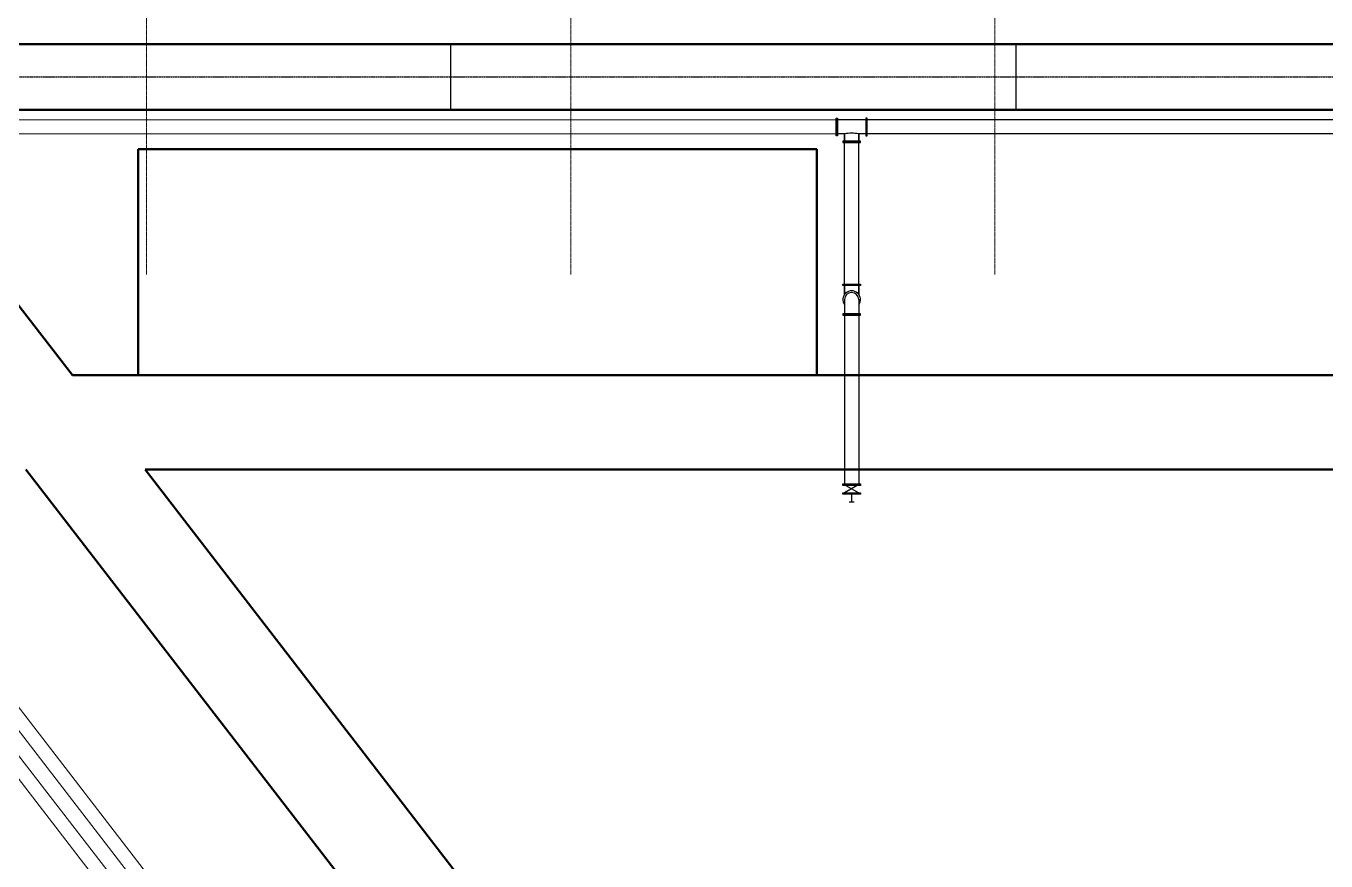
# Model space of a CAD drawing. Header units: inches. Extents: x 86328 to 235202, y 68629 to 184293.
# Drawn here: x 149221 to 163014, y 110518 to 119381 of the extents above; entities that cross this region are included whole.
import ezdxf

# ---------------------------------------------------------------- set-up
doc = ezdxf.new("R2010")
doc.units = ezdxf.units.IN
doc.header["$MEASUREMENT"] = 0
for name, pattern in [('CENTER', [2, 1.25, -0.25, 0.25, -0.25]), ('HIDDEN', [0.375, 0.25, -0.125]), ('PHANTOM2', [1.25, 0.625, -0.125, 0.125, -0.125, 0.125, -0.125])]:
    doc.linetypes.add(name, pattern=pattern)
for name, color, linetype, lineweight in [('.5', 8, 'Continuous', 0), ('DIM', 251, 'Continuous', 0), ('plan', 8, 'Continuous', 0), ('PLC WIRE', 7, 'Continuous', 0)]:
    doc.layers.add(name, color=color, linetype=linetype, lineweight=lineweight)
doc.layers.add('2', color=2, linetype='HIDDEN')
doc.layers.add('pipes', color=2, linetype='Continuous')
doc.styles.get("Standard").update_dxf_attribs({"font": 'arial.ttf'})
doc.linetypes.add('FENCE_LINE', pattern='A,0.5,-0.1,["X",Standard,S=0.1,R=0,X=-0.02,Y=-0.05],-0.1', length=0.7)

msp = doc.modelspace()

# ---------------------------------------------------------------- linework, layer by layer
at = {"layer": '.5', "color": 8, "linetype": 'CENTER', "ltscale": 10}
for p, q in [((150501, 116744), (150501, 148032)), ((155001, 116744), (155001, 148031)), ((159501, 116744), (159501, 148071))]:
    msp.add_line(p, q, dxfattribs=at)
at = {"color": 8, "linetype": 'PHANTOM2', "ltscale": 20}
msp.add_line((144984, 118840), (183127, 118840), dxfattribs=at)
at = {"layer": '2', "color": 8}
for p, q in [((153727, 118490), (153727, 119190)), ((159727, 118490), (159727, 119190))]:
    msp.add_line(p, q, dxfattribs=at)
at = {"layer": 'DIM', "color": 8, "linetype": 'Continuous', "ltscale": 25}
msp.add_line((169715, 84971), (130963, 135197), dxfattribs=at)
at = {"layer": 'DIM', "color": 8, "linetype": 'FENCE_LINE', "ltscale": 25}
msp.add_line((169526, 84971), (130844, 135106), dxfattribs=at)
at = {"layer": 'DIM', "color": 8, "lineweight": 50}
for p, q in [((145297, 119190), (165732, 119190)), ((145297, 118490), (165732, 118490))]:
    msp.add_line(p, q, dxfattribs=at)
at = {"layer": 'pipes', "color": 8, "ltscale": 2000}
for p, q in [((157816, 118217), (157816, 118403)), ((157816, 118403), (157832, 118403)), ((157824, 118403), (157824, 118217)), ((157832, 118403), (157832, 118217)), ((158131, 118385), (157832, 118385)), ((158147, 118403), (158131, 118403)), ((158131, 118403), (158131, 118217)), ((158139, 118403), (158139, 118217)), ((158147, 118217), (158147, 118403)), ((165983, 118385), (158147, 118385)), ((157832, 118217), (157816, 118217)), ((157906, 118235), (157832, 118235)), ((157906, 118235), (157906, 118160)), ((157906, 118160), (157906, 118235)), ((158131, 118235), (158056, 118235)), ((158056, 118235), (158056, 118160)), ((158056, 118160), (158056, 118235)), ((158131, 118217), (158147, 118217)), ((165983, 118235), (158147, 118235)), ((157889, 118160), (157889, 118145)), ((158074, 118160), (157889, 118160)), ((158074, 118152), (157889, 118152)), ((157889, 118145), (158074, 118145)), ((157906, 116533), (157906, 118145)), ((158056, 116533), (158056, 118145)), ((158074, 118145), (158074, 118160)), ((157889, 116627), (157889, 116642)), ((157889, 116642), (158074, 116642)), ((158074, 116634), (157889, 116634)), ((158074, 116627), (157889, 116627)), ((157906, 116627), (157906, 116533)), ((158056, 116627), (158056, 116533)), ((158074, 116642), (158074, 116627)), ((157906, 116477), (157906, 116327)), ((158056, 116477), (158056, 116327)), ((157889, 116327), (157889, 116311)), ((158074, 116327), (157889, 116327)), ((158074, 116319), (157889, 116319)), ((157889, 116311), (158074, 116311)), ((157906, 116311), (157906, 114520)), ((158056, 116311), (158056, 114520)), ((158074, 116311), (158074, 116327)), ((157889, 114505), (157889, 114520)), ((157889, 114520), (158074, 114520)), ((158074, 114512), (157889, 114512)), ((158074, 114505), (157889, 114505)), ((158041, 114505), (157907, 114427)), ((157921, 114505), (158056, 114427)), ((158074, 114520), (158074, 114505)), ((157889, 114412), (157889, 114427)), ((157889, 114427), (158074, 114427)), ((158074, 114420), (157889, 114420)), ((158074, 114412), (157889, 114412)), ((157981, 114412), (157981, 114328)), ((158074, 114427), (158074, 114412)), ((158009, 114328), (157954, 114328))]:
    msp.add_line(p, q, dxfattribs=at)
for centre, radius, start, end in [((157981, 117932), 312, 76.1033, 103.8965), ((157981, 116477), 93.7, 323.1778, 216.8224), ((157981, 116477), 75, 359.9998, 179.9998)]:
    msp.add_arc(centre, radius, start, end, dxfattribs=at)
at = {"layer": 'plan', "color": 8, "lineweight": 50}
for p, q in [((150413, 118075), (157613, 118075)), ((150413, 115675), (150413, 118075)), ((157613, 115675), (157613, 118075)), ((149064, 116517), (149713, 115675)), ((149713, 115675), (179091, 115675)), ((149221, 114675), (175432, 80697)), ((150484, 114675), (174760, 83206)), ((178982, 114675), (150484, 114675)), ((150484, 114675), (185901, 68762))]:
    msp.add_line(p, q, dxfattribs=at)
at = {"layer": 'PLC WIRE', "color": 8, "ltscale": 2000}
for p, q in [((157816, 118385), (144628, 118385)), ((157816, 118235), (144628, 118235)), ((144559, 118092), (162710, 94561)), ((144440, 118000), (162552, 94520))]:
    msp.add_line(p, q, dxfattribs=at)

doc.saveas('drawing.dxf')
